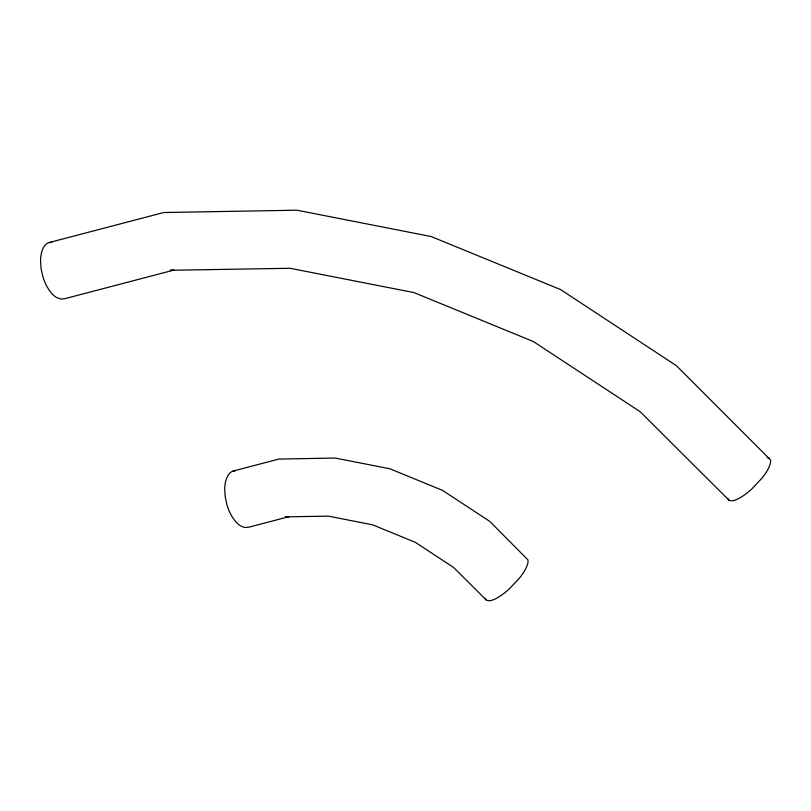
<?xml version="1.0" encoding="UTF-8"?>
<svg xmlns="http://www.w3.org/2000/svg" width="811" height="811" viewBox="0 0 811 811"><rect width="100%" height="100%" fill="white"/><g stroke="black" fill="none" stroke-linecap="round" stroke-linejoin="round"><path stroke-width="1.22" d="M48.913 242.601L163.721 212.523L296.938 210.201L431.138 236.528L560.583 289.578L676.455 365.731L770.45 459.867A29.551 9.053 -45.1 0 1 762.087 478.044L751.777 489.023A28.882 8.85 -45.1 0 1 731.958 500.823L729.18 500.377L640.254 411.775L533.344 341.522L413.914 292.578L290.105 268.279L170.351 270.286L173.777 270.134L64.485 298.772L60.561 299.046L56.364 297.394A28.882 14.71 75.3 0 1 42.547 275.466L41.016 268.025L40.55 260.777A29.551 15.044 75.3 0 1 48.913 242.601L51.853 242.388M233.071 471.069L278.832 459.077L335.156 458.043L389.848 468.778L442.603 490.402L489.824 521.432L527.89 559.843A29.551 9.053 -45.1 0 1 519.527 578.02L509.217 588.999A28.882 8.85 -45.1 0 1 489.398 600.799L486.62 600.363L453.623 567.487L415.364 542.336L372.624 524.818L328.313 516.131L285.462 516.85L288.878 516.698L248.653 527.241L244.719 527.515L240.532 525.863A28.882 14.71 75.3 0 1 226.715 503.935L225.174 496.494L224.718 489.246A29.551 15.044 75.3 0 1 233.071 471.069L235.038 470.927M767.186 457.678L769.031 457.972M727.761 498.491L729.18 500.377M485.201 598.467L486.62 600.363"/></g></svg>
